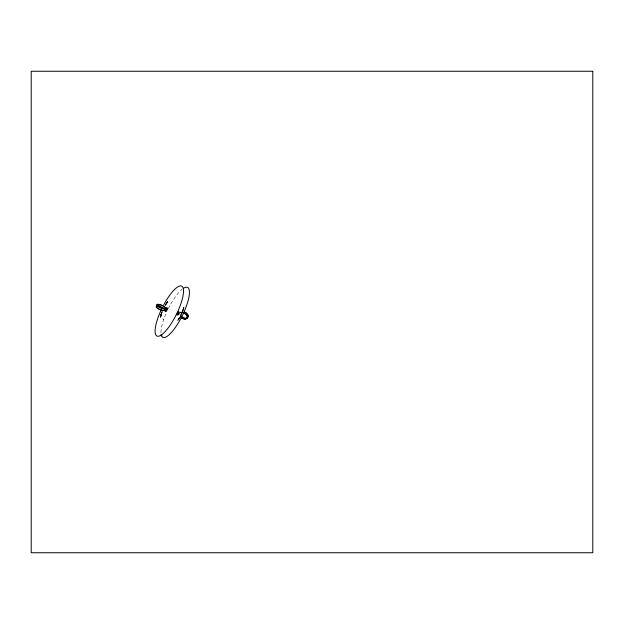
<?xml version="1.0" encoding="UTF-8"?>
<svg xmlns="http://www.w3.org/2000/svg" width="624" height="624" viewBox="0 0 624 624"><rect width="100%" height="100%" fill="white"/><g stroke="black" fill="none" stroke-linecap="round" stroke-linejoin="round"><path stroke-width="0.47" stroke-dasharray="3.12 2.34" d="M162.638 318.809L163.769 319.371M160.984 332.662A27.854 7.816 -63.6 0 1 166.343 312.874M168.277 308.763A27.854 7.816 -63.6 0 1 182.091 289.294M179.79 312.577A6.201 5.335 55.9 0 1 180.703 312.312M179.837 312.429A6.201 5.335 55.9 0 1 180.664 311.992M179.938 312.585A6.022 5.171 55.9 0 1 180.742 312.156M179.876 312.749A6.022 5.171 55.9 0 1 180.749 312.484"/><path stroke-width="0.94" d="M183.526 308.506L183.776 307.523L183.206 309.66M160.836 315.767L161.788 312.281M183.409 308.872L181.787 313.474M161.203 314.41L162.232 311.485M157.24 305.651L156.491 307.211A2.566 1.084 18.6 0 1 158.824 306.329L159.307 306.462A7.504 3.159 18.6 0 1 165.204 309.855L165.539 310.307L164.525 310.495A6.022 2.535 18.6 0 1 157.193 307.921L156.499 307.414L157.092 305.643M158.824 306.329L159.409 304.489L159.9 304.699A7.504 3.159 18.6 0 1 165.797 308.092L166.132 308.545L165.469 310.541L164.619 310.588A6.201 2.613 18.6 0 1 157.061 307.936M164.744 310.58L165.337 308.818L166.327 308.599L165.953 308.092A7.683 3.237 18.6 0 0 159.908 304.621M165.329 310.448L166.109 308.303M165.469 310.541L166.327 308.599M182.941 310.307L180.281 316.329M180.523 316.072L181.178 314.785M178.636 319.16L179.829 317.32M165.157 305.503L166.85 302.843M177.778 320.447L179.111 318.505M165.5 304.684L167.708 301.688L166.975 302.585M180.531 317.132A7.504 6.451 55.9 0 0 184.688 318.895L185.141 318.895A2.566 2.207 55.9 0 0 186.911 315.619L187.723 314.605L187.091 313.794A6.201 5.335 55.9 0 0 184.493 312M185.141 318.895L186.007 318.31A2.566 2.207 55.9 0 0 187.777 315.034L186.982 313.903A6.022 5.171 55.9 0 0 184.454 312.172M180.437 317.265A7.683 6.607 55.9 0 0 184.696 319.067L186.038 318.482A2.746 2.363 55.9 0 0 187.925 314.972L187.723 314.605M166.132 308.545L165.5 308.708M186.007 318.31L185.554 318.302A7.504 6.451 55.9 0 1 181.397 316.547M186.038 318.482L185.562 318.482A7.683 6.607 55.9 0 1 181.311 316.68M160.797 335.322L161.928 335.884M156.523 307.437L156.328 307.195A2.746 1.162 18.6 0 1 158.816 306.251L159.315 306.384A7.683 3.237 18.6 0 1 165.36 309.855L165.734 310.362M186.857 315.198L186.225 314.379A6.201 5.335 55.9 0 0 183.628 312.593M186.724 315.284L186.108 314.496A6.022 5.171 55.9 0 0 183.589 312.757M186.826 315.143L187.06 315.565A2.746 2.363 55.9 0 1 185.172 319.075M183.659 288.171A27.854 7.816 -63.6 0 1 182.543 315.167A27.854 7.816 -63.6 0 1 161.14 334.441M163.706 304.902A27.854 7.816 -63.6 0 1 183.495 292.266A27.854 7.816 -63.6 0 1 161.819 334.636A27.854 7.816 -63.6 0 1 162.053 308.139M156.92 305.432A2.746 1.162 18.6 0 1 159.409 304.489M165.773 308.716A1.911 0.538 -63.6 0 1 166.928 308.209A1.911 0.538 -63.6 0 1 165.633 310.947A1.911 0.538 -63.6 0 1 165.149 310.034M167.294 308.069A1.911 0.538 -63.6 0 1 167.185 309.699M166.975 310.151A1.911 0.538 -63.6 0 1 166.475 310.947M166.226 311.243A1.911 0.538 -63.6 0 1 165.812 311.524M156.975 304.84A2.566 1.084 18.6 0 1 159.416 304.567M165.212 308.825A6.201 2.613 18.6 0 1 157.654 306.173M165.118 308.732A6.022 2.535 18.6 0 1 157.786 306.158M179.384 313.131A1.911 0.538 -63.6 0 1 179.002 314.028M178.76 314.457A1.911 0.538 -63.6 0 1 178.503 314.831M161.062 314.683L160.563 317.015L161.062 314.683M592.8 71.269L31.2 71.269L31.2 552.731L592.8 552.731L592.8 71.269M177.91 314.535A1.911 0.538 -63.6 0 0 178.854 311.688A1.911 0.538 -63.6 0 0 177.169 313.934A1.911 0.538 -63.6 0 0 177.91 314.535"/></g></svg>
